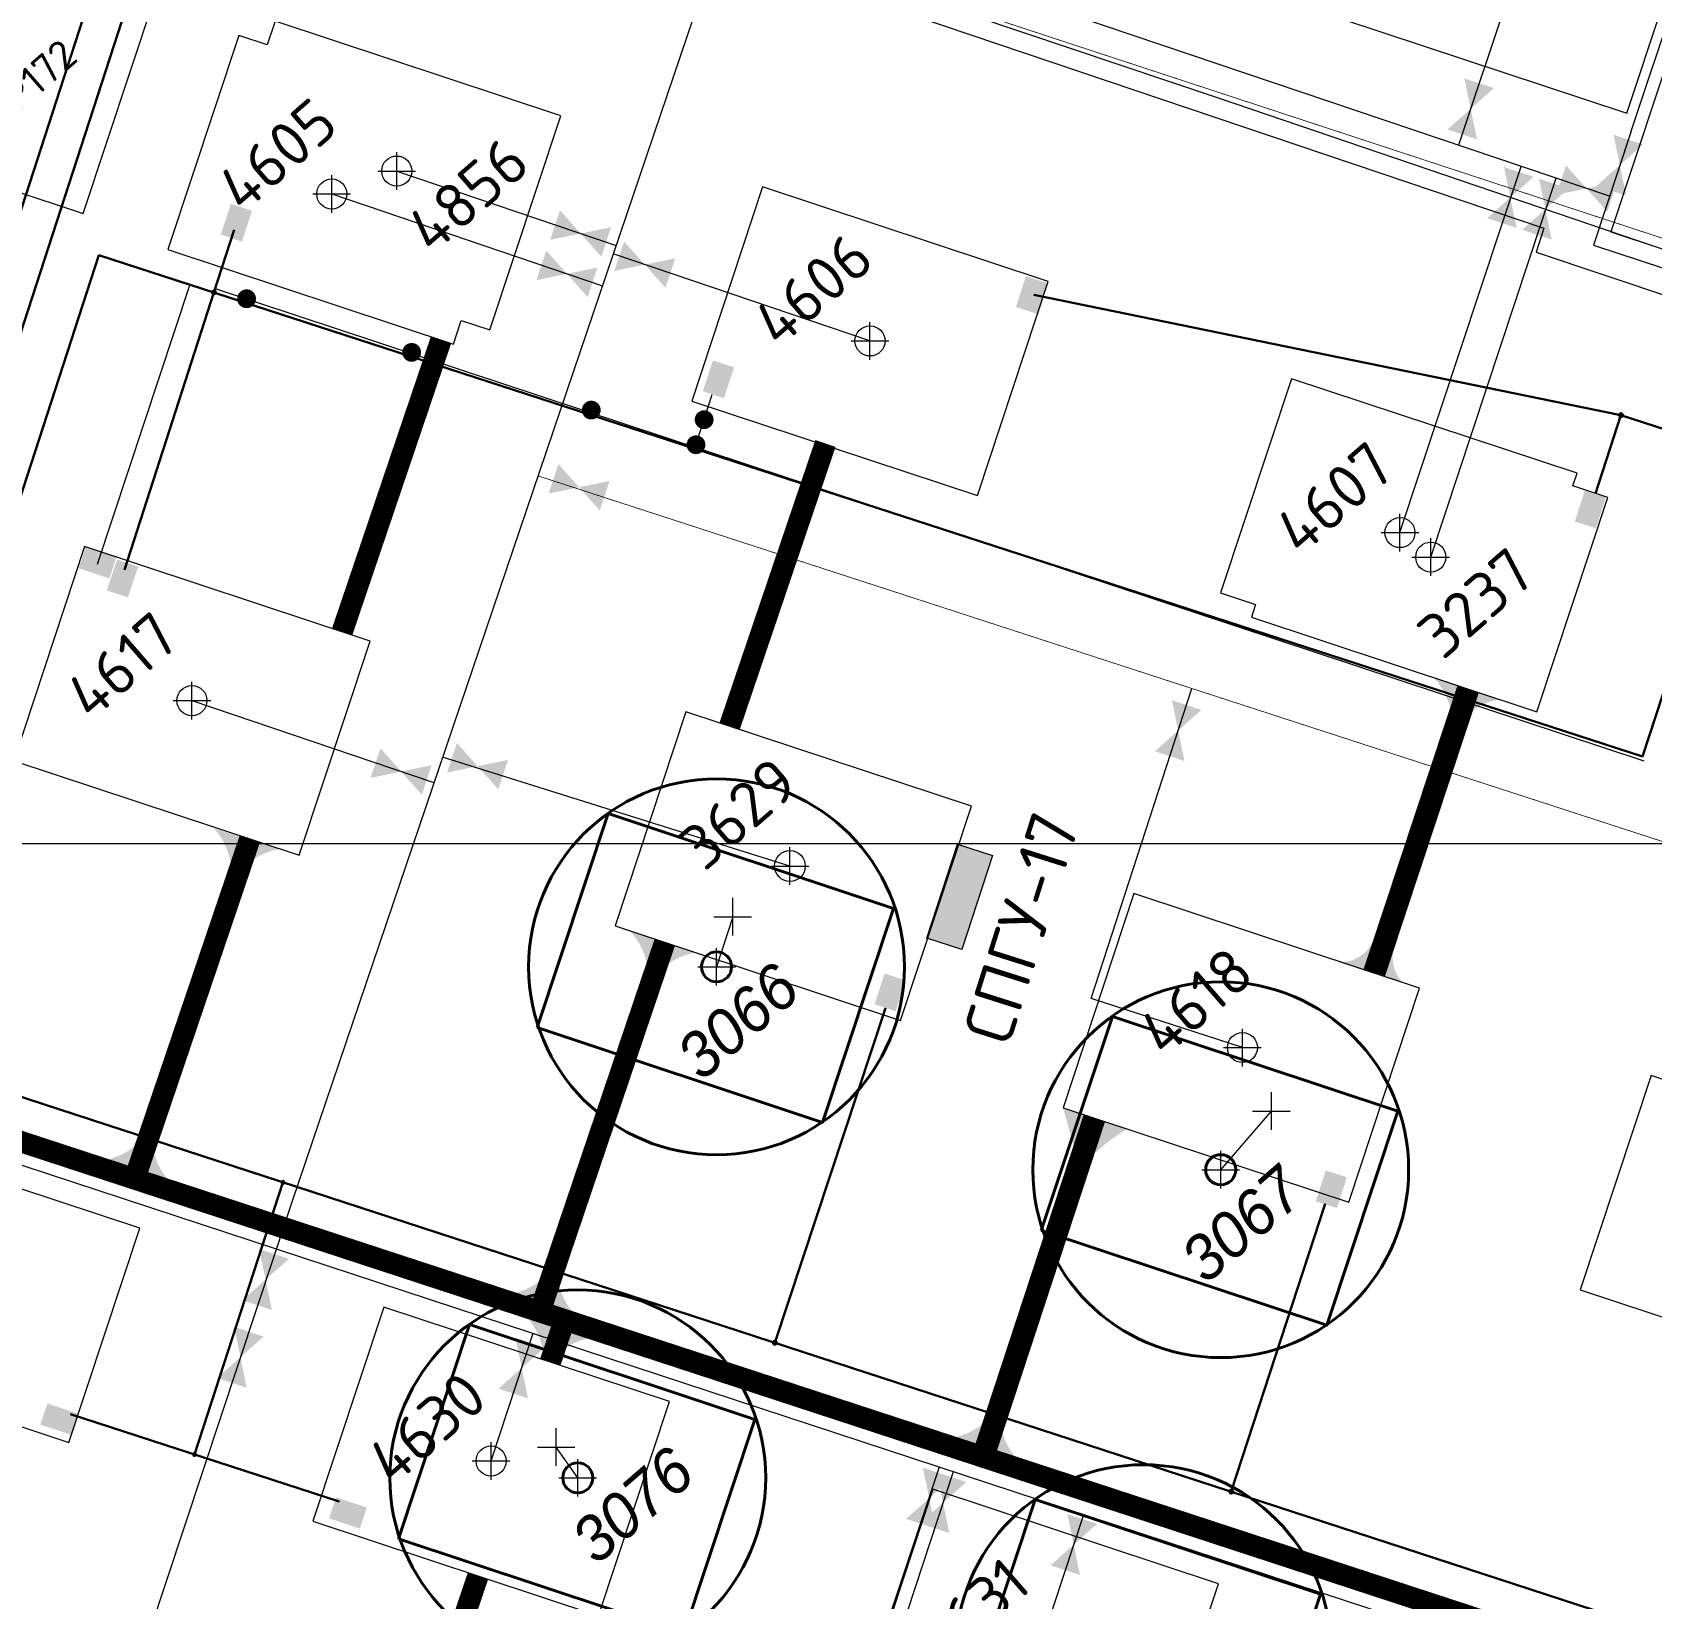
# Model space of a CAD drawing. Header units: millimetres. Extents: x 519 to 9564855, y -810 to 5021775.
# Drawn here: x 9544049.6 to 9544480.4, y 4996799.1 to 4997215.8 of the extents above; entities that cross this region are included whole.
import ezdxf

# ---------------------------------------------------------------- set-up
doc = ezdxf.new("R2010")
doc.units = ezdxf.units.MM
doc.header["$LTSCALE"] = 2
doc.header["$MEASUREMENT"] = 0
doc.header["$PDMODE"] = 2
doc.header["$PDSIZE"] = 5
for name, color, linetype in [('160 скважин на 2012 год', 7, 'Continuous'), ('164 скв. на 2011 год (измененные)', 121, 'Continuous'), ('Existing roads', 41, 'Continuous'), ('Gaz', 4, 'Continuous'), ('GRID_PULKOVO', 7, 'Continuous'), ('OilColl&Flowlines', 3, 'Continuous'), ('Stage 12 wells.Text&Frame', 52, 'Continuous'), ('Stage VII wells', 9, 'Continuous'), ('vodovod', 5, 'Continuous'), ('Скважины на 2016 год.', 40, 'Continuous')]:
    doc.layers.add(name, color=color, linetype=linetype)
for name, color, linetype, lineweight in [('160 скважин на 2012 год - Электрика', 192, 'Continuous', 30), ('160 скважин на2012 год.Выкидные линии', 5, 'Continuous', 30), ('Stage 11.Object 2.Frame&Text', 26, 'Continuous', 53), ('Новый водовод', 5, 'g_122_vpr', 30), ('Скважины на 2026', 222, 'Continuous', 50), ('Скважины на 2026 доп.', 222, 'Continuous', 50), ('Электро', 1, 'Continuous', 30), ('Электроснаб', 1, 'Continuous', 18), ('Электроснабжене', 1, 'Continuous', 18)]:
    doc.layers.add(name, color=color, linetype=linetype, lineweight=lineweight)
doc.styles.add('92051501$0$STANDARD', font='simplex.shx')
doc.styles.add('Elect', font='isocpeur.ttf')
doc.styles.add('Line_GUGK', font='')
doc.styles.get("Standard").update_dxf_attribs({"font": 'isocpeur.ttf', "width": 0.5})
doc.styles.get('Line_GUGK').set_extended_font_data('Bm431', italic=True)
doc.linetypes.add('g_122_vpr', pattern='A,2,-2,3,-0.6,["Впр",Line_GUGK,S=2,R=0,X=0,Y=-1],-6.4,3,-2,8,-2,8,-2,6', length=45)
doc.linetypes.add('GAS_LINE', pattern='A,0.5,-0.2,["G",92051501$0$STANDARD,S=0.1,R=0,X=-0.1,Y=-0.05],-0.05', length=0.75)
doc.linetypes.add('WTR_LINE', pattern='A,0.5,-0.2,["W",92051501$0$STANDARD,S=0.1,R=0,X=-0.1,Y=-0.05],-0.05', length=0.75)
doc.linetypes.add('ГАЗ_НАД', pattern='A,3.5,-1.5,["Г",Standard,S=1.5,R=0,X=-1.5,Y=-1.5],-1.5,29.5', length=36)

msp = doc.modelspace()

# ---------------------------------------------------------------- hatches: boundary and pattern name
at = {"linetype": 'ByBlock', "lineweight": 0, "ltscale": 80}
msp.add_hatch(color=1, dxfattribs=at).paths.add_polyline_path([(9544295.8007, 4996999.78884), (9544287.53782, 4996974.81652), (9544296.87644, 4996971.78222), (9544305.00465, 4996996.79829)])
at = {"layer": '160 скважин на 2012 год - Электрика', "lineweight": 0, "ltscale": 7.5}
for points in [[(9544227.93369, 4997120.32778), (9544233.54592, 4997118.4708), (9544236.25315, 4997126.65266), (9544230.64092, 4997128.50964)], [(9544063.7056, 4997078.81718), (9544061.84861, 4997073.20494), (9544070.03047, 4997070.49772), (9544071.88745, 4997076.10995)], [(9544053.54117, 4996850.98371), (9544051.68418, 4996845.37148), (9544059.86604, 4996842.66425), (9544061.72303, 4996848.27649)], [(9544130.3461, 4996826.02828), (9544128.48912, 4996820.41605), (9544136.67098, 4996817.70882), (9544138.52796, 4996823.32105)]]:
    msp.add_hatch(color=1, dxfattribs=at).paths.add_polyline_path(points)
at = {"layer": 'Existing roads', "lineweight": 0}
h = msp.add_hatch(color=256, dxfattribs=at)
h.paths.add_polyline_path([(9544428.66057, 4997033.77386), (9544427.07333, 4997034.37062, 0.155118741), (9544422.54068, 4997043.90763), (9544431.09627, 4997041.15449)])
h.paths.add_polyline_path([(9544430.18627, 4997033.20023), (9544428.66057, 4997033.77386), (9544431.09627, 4997041.15449), (9544439.89221, 4997038.32401, 0.161550784)])
h = msp.add_hatch(color=256, dxfattribs=at)
h.paths.add_polyline_path([(9544103.91553, 4996993.89992), (9544102.32829, 4996994.49669, 0.155118741), (9544097.79564, 4997004.0337), (9544106.35124, 4997001.28056)])
h.paths.add_polyline_path([(9544105.44123, 4996993.3263), (9544103.91553, 4996993.89992), (9544106.35124, 4997001.28056), (9544115.14717, 4996998.45007, 0.161550784)])
h = msp.add_hatch(color=256, dxfattribs=at)
h.paths.add_polyline_path([(9544214.76906, 4996966.41559), (9544213.18182, 4996967.01235, 0.155118741), (9544208.64917, 4996976.54936), (9544217.20477, 4996973.79622)])
h.paths.add_polyline_path([(9544216.29476, 4996965.84196), (9544214.76906, 4996966.41559), (9544217.20477, 4996973.79622), (9544226.0007, 4996970.96574, 0.161550784)])
h = msp.add_hatch(color=256, dxfattribs=at)
edge = h.paths.add_edge_path()
edge.add_line((9544414.24257, 4996962.86387), (9544405.68697, 4996965.61702))
edge.add_line((9544405.68697, 4996965.61702), (9544409.12728, 4996972.95553))
edge.add_line((9544409.12728, 4996972.95553), (9544411.64844, 4996971.82528))
edge.add_arc((9544421.25427, 4996969.74979), 9.8275, 167.8077696, 224.4814306)
edge = h.paths.add_edge_path()
edge.add_line((9544406.08342, 4996973.73748), (9544409.12728, 4996972.95553))
edge.add_line((9544409.12728, 4996972.95553), (9544405.68697, 4996965.61702))
edge.add_line((9544405.68697, 4996965.61702), (9544396.89104, 4996968.4475))
edge.add_arc((9544397.61257, 4996977.82548), 9.4057, 265.6004158, 334.2382145)
h = msp.add_hatch(color=256, dxfattribs=at)
edge = h.paths.add_edge_path()
edge.add_line((9544329.45299, 4996918.64091), (9544326.54604, 4996919.60977))
edge.add_arc((9550486.547, 4998616.18654), 6389.36497, 195.304906248, 195.39852874, ccw=False)
edge.add_line((9544323.78202, 4996929.6776), (9544332.08454, 4996926.93044))
edge.add_line((9544332.08454, 4996926.93044), (9544329.45299, 4996918.64091))
edge = h.paths.add_edge_path()
edge.add_line((9544332.49788, 4996917.81073), (9544329.45299, 4996918.64091))
edge.add_line((9544329.45299, 4996918.64091), (9544332.08454, 4996926.93044))
edge.add_line((9544332.08454, 4996926.93044), (9544340.85664, 4996924.02791))
edge.add_arc((9544363.98627, 4996884.20344), 46.05397, 120.1475698, 133.1356458)
h = msp.add_hatch(color=256, dxfattribs=at)
h.paths.add_polyline_path([(9544079.89994, 4996920.33103), (9544081.48718, 4996919.73427, 0.155118741), (9544086.01983, 4996910.19726), (9544077.46424, 4996912.9504)])
h.paths.add_polyline_path([(9544078.37424, 4996920.90466), (9544079.89994, 4996920.33103), (9544077.46424, 4996912.9504), (9544068.6683, 4996915.78088, 0.161550784)])
h = msp.add_hatch(color=256, dxfattribs=at)
h.paths.add_polyline_path([(9544187.86001, 4996884.65258), (9544189.44725, 4996884.05581, 0.155118741), (9544193.9799, 4996874.5188), (9544185.4243, 4996877.27194)])
h.paths.add_polyline_path([(9544186.3343, 4996885.2262), (9544187.86001, 4996884.65258), (9544185.4243, 4996877.27194), (9544176.62837, 4996880.10242, 0.161550784)])
h = msp.add_hatch(color=256, dxfattribs=at)
h.paths.add_polyline_path([(9544187.08081, 4996863.97739), (9544185.49358, 4996864.57416, 0.155118741), (9544180.96092, 4996874.11117), (9544189.51652, 4996871.35803)])
h.paths.add_polyline_path([(9544188.60652, 4996863.40377), (9544187.08081, 4996863.97739), (9544189.51652, 4996871.35803), (9544198.31245, 4996868.52755, 0.161550784)])
h = msp.add_hatch(color=256, dxfattribs=at)
h.paths.add_polyline_path([(9544305.44571, 4996846.40638), (9544307.03295, 4996845.80962, 0.155118741), (9544311.56561, 4996836.27261), (9544303.01001, 4996839.02575)])
h.paths.add_polyline_path([(9544303.92001, 4996846.98001), (9544305.44571, 4996846.40638), (9544303.01001, 4996839.02575), (9544294.21407, 4996841.85623, 0.161550784)])
at = {"layer": 'Электро'}
for points in [[(9544099.67256, 4997162.00235), (9544105.28479, 4997160.14537), (9544107.99202, 4997168.32722), (9544102.37979, 4997170.18421)], [(9544069.36222, 4997067.32298), (9544074.97445, 4997065.46599), (9544077.68168, 4997073.64785), (9544072.06945, 4997075.50484)], [(9544273.60386, 4996957.22579), (9544279.2161, 4996955.36881), (9544281.92332, 4996963.55067), (9544276.31109, 4996965.40765)]]:
    msp.add_hatch(color=256, dxfattribs=at).paths.add_polyline_path(points)
at = {"layer": 'Электро', "ltscale": 25}
for points in [[(9544319.49162, 4997149.13612), (9544313.8595, 4997150.93188), (9544311.24152, 4997142.72103), (9544316.87364, 4997140.92527)], [(9544468.20016, 4997092.05749), (9544462.56804, 4997093.85325), (9544459.95007, 4997085.6424), (9544465.58219, 4997083.84664)]]:
    msp.add_hatch(color=256, dxfattribs=at).paths.add_polyline_path(points)
at = {"layer": 'Электро', "ltscale": 7.5}
for points in [[(9544399.27059, 4996911.21026), (9544393.63847, 4996913.00603), (9544391.02049, 4996904.79517), (9544396.65261, 4996902.99941)], [(9544053.5414, 4996850.98441), (9544051.68441, 4996845.37218), (9544059.86627, 4996842.66495), (9544061.72326, 4996848.27718)], [(9544130.34633, 4996826.02898), (9544128.48934, 4996820.41674), (9544136.6712, 4996817.70951), (9544138.52819, 4996823.32175)]]:
    msp.add_hatch(color=256, dxfattribs=at).paths.add_polyline_path(points)
at = {"layer": 'Электроснаб', "lineweight": 0}
for points in [[(9544099.67256, 4997162.00235), (9544105.28479, 4997160.14537), (9544107.99202, 4997168.32722), (9544102.37979, 4997170.18421)], [(9544069.36222, 4997067.32298), (9544074.97445, 4997065.46599), (9544077.68168, 4997073.64785), (9544072.06945, 4997075.50484)], [(9544273.60386, 4996957.22579), (9544279.2161, 4996955.36881), (9544281.92332, 4996963.55067), (9544276.31109, 4996965.40765)]]:
    msp.add_hatch(color=1, dxfattribs=at).paths.add_polyline_path(points)
at = {"layer": 'Электроснаб', "lineweight": 0, "ltscale": 25}
for points in [[(9544319.49162, 4997149.13612), (9544313.8595, 4997150.93188), (9544311.24152, 4997142.72103), (9544316.87364, 4997140.92527)], [(9544468.20016, 4997092.05749), (9544462.56804, 4997093.85325), (9544459.95007, 4997085.6424), (9544465.58219, 4997083.84664)]]:
    msp.add_hatch(color=1, dxfattribs=at).paths.add_polyline_path(points)
at = {"layer": 'Электроснаб', "lineweight": 0, "ltscale": 7.5}
for points in [[(9544399.27059, 4996911.21026), (9544393.63847, 4996913.00603), (9544391.02049, 4996904.79517), (9544396.65261, 4996902.99941)], [(9544053.5414, 4996850.98441), (9544051.68441, 4996845.37218), (9544059.86627, 4996842.66495), (9544061.72326, 4996848.27718)], [(9544130.34633, 4996826.02898), (9544128.48934, 4996820.41674), (9544136.6712, 4996817.70951), (9544138.52819, 4996823.32175)]]:
    msp.add_hatch(color=1, dxfattribs=at).paths.add_polyline_path(points)
at = {"layer": 'Электроснабжене', "lineweight": 0}
for points in [[(9544099.67256, 4997162.00235), (9544105.28479, 4997160.14537), (9544107.99202, 4997168.32722), (9544102.37979, 4997170.18421)], [(9544069.36222, 4997067.32298), (9544074.97445, 4997065.46599), (9544077.68168, 4997073.64785), (9544072.06945, 4997075.50484)], [(9544273.60386, 4996957.22579), (9544279.2161, 4996955.36881), (9544281.92332, 4996963.55067), (9544276.31109, 4996965.40765)]]:
    msp.add_hatch(color=1, dxfattribs=at).paths.add_polyline_path(points)
at = {"layer": 'Электроснабжене', "lineweight": 0, "ltscale": 25}
for points in [[(9544319.49162, 4997149.13612), (9544313.8595, 4997150.93188), (9544311.24152, 4997142.72103), (9544316.87364, 4997140.92527)], [(9544468.20016, 4997092.05749), (9544462.56804, 4997093.85325), (9544459.95007, 4997085.6424), (9544465.58219, 4997083.84664)]]:
    msp.add_hatch(color=1, dxfattribs=at).paths.add_polyline_path(points)
at = {"layer": 'Электроснабжене', "lineweight": 0, "ltscale": 7.5}
for points in [[(9544399.27059, 4996911.21026), (9544393.63847, 4996913.00603), (9544391.02049, 4996904.79517), (9544396.65261, 4996902.99941)], [(9544053.5414, 4996850.98441), (9544051.68441, 4996845.37218), (9544059.86627, 4996842.66495), (9544061.72326, 4996848.27718)], [(9544130.34633, 4996826.02898), (9544128.48934, 4996820.41674), (9544136.6712, 4996817.70951), (9544138.52819, 4996823.32175)]]:
    msp.add_hatch(color=1, dxfattribs=at).paths.add_polyline_path(points)

# ---------------------------------------------------------------- linework, layer by layer
at = {"color": 0, "linetype": 'ByBlock', "lineweight": 0, "ltscale": 80}
msp.add_lwpolyline([(9544287.53782, 4996974.81652), (9544295.66603, 4996999.83259), (9544305.00465, 4996996.79829), (9544296.87644, 4996971.78222)], close=True, dxfattribs=at)
at = {"layer": '160 скважин на 2012 год', "color": 0, "linetype": 'ByBlock', "lineweight": 0, "elevation": 0.00005}
msp.add_lwpolyline([(9544112.05047, 4997212.45565), (9544104.44761, 4997214.9713), (9544085.59218, 4997157.9859), (9544161.5727, 4997132.84532), (9544163.65969, 4997139.15266)], dxfattribs=at)
for points in [[(9544224.99218, 4997117.6859), (9544300.9727, 4997092.54532), (9544319.82814, 4997149.53072), (9544243.84761, 4997174.6713)], [(9544044.59218, 4997021.9859), (9544120.5727, 4996996.84532), (9544139.42814, 4997053.83072), (9544063.44761, 4997078.9713)], [(9543983.29218, 4996865.7859), (9544059.2727, 4996840.64532), (9544078.12814, 4996897.63072), (9544002.14761, 4996922.7713)], [(9544124.19218, 4996819.6859), (9544200.1727, 4996794.54532), (9544219.02814, 4996851.53072), (9544143.04761, 4996876.6713)]]:
    msp.add_lwpolyline(points, close=True, dxfattribs=at)
at = {"layer": '160 скважин на 2012 год', "color": 0, "linetype": 'ByBlock', "lineweight": 0}
for centre in [(9544129.2, 4997172.8), (9544272.4, 4997133.7), (9544092, 4997038), (9544171.6, 4996835.7)]:
    msp.add_circle(centre, 4, dxfattribs=at)
for p in [(9544129.2, 4997172.8), (9544272.4, 4997133.7), (9544092, 4997038)]:
    msp.add_point(p, dxfattribs=at)
at = {"layer": '160 скважин на 2012 год', "color": 0, "linetype": 'ByBlock', "lineweight": 0, "ltscale": 80}
msp.add_point((9544171.6, 4996835.7), dxfattribs=at)
at = {"layer": '160 скважин на 2012 год - Электрика', "color": 1, "lineweight": 0, "ltscale": 7.5}
for p, q in [((9544091.4729, 4997148.69878, 47.36082), (9544066.77627, 4997074.2296)), ((9544098.18299, 4997147.64129), (9544478.27348, 4997021.95302)), ((9544226.10988, 4997106.07532), (9544230.44974, 4997119.43204))]:
    msp.add_line(p, q, dxfattribs=at)
at = {"layer": '160 скважин на 2012 год - Электрика', "color": 1, "lineweight": 0, "ltscale": 7.5, "const_width": 2.5}
for points in [[(9544105.35458, 4997145.3111, 1), (9544107.73222, 4997144.53855, 1)], [(9544149.27384, 4997131.04086, 1), (9544151.65148, 4997130.26832, 1)], [(9544197.06254, 4997115.68666, 1), (9544199.44019, 4997114.91412, 1)], [(9544227.09099, 4997113.13995, 1), (9544229.46863, 4997112.36741, 1)], [(9544224.92106, 4997106.46159, 1), (9544227.2987, 4997105.68905, 1)]]:
    msp.add_lwpolyline(points, format="xyb", close=True, dxfattribs=at)
at = {"layer": '160 скважин на2012 год.Выкидные линии', "color": 3, "linetype": 'ByBlock', "lineweight": 0}
msp.add_lwpolyline([(9544129.2, 4997172.8), (9544201.19689, 4997148.40668)], dxfattribs=at)
at = {"layer": '160 скважин на2012 год.Выкидные линии', "color": 3, "linetype": 'ByBlock', "lineweight": 0, "ltscale": 80}
msp.add_lwpolyline([(9544272.4, 4997133.7), (9544204.05914, 4997156.85462)], dxfattribs=at)
at = {"layer": '164 скв. на 2011 год (измененные)', "color": 0, "linetype": 'ByBlock', "lineweight": 0}
for points in [[(9544397.81565, 4997219.41045), (9544473.79617, 4997194.26987), (9544492.65161, 4997251.25527), (9544416.67108, 4997276.39585)], [(9544323.78202, 4996929.6776), (9544399.76254, 4996904.53702), (9544418.61798, 4996961.52241), (9544342.63745, 4996986.66299)], [(9544270.28202, 4996771.1776), (9544346.26255, 4996746.03702), (9544365.11798, 4996803.02241), (9544289.13745, 4996828.16299)]]:
    msp.add_lwpolyline(points, close=True, dxfattribs=at)
for points in [[(9544459.38865, 4997095.10932), (9544460.51798, 4997098.52241), (9544384.53745, 4997123.66299), (9544365.68202, 4997066.6776), (9544375.01135, 4997063.59069)], [(9544375.01135, 4997063.59069), (9544373.88202, 4997060.1776), (9544449.86255, 4997035.03702), (9544468.71798, 4997092.02241), (9544459.38865, 4997095.10932)], [(9544526.71446, 4996922.88459), (9544480.23745, 4996938.26299), (9544461.38202, 4996881.2776), (9544537.36255, 4996856.13702), (9544542.28554, 4996871.01541)]]:
    msp.add_lwpolyline(points, dxfattribs=at)
for centre in [(9544413.4, 4997082.7), (9544421.6, 4997076.2), (9544371.5, 4996945.7)]:
    msp.add_circle(centre, 4, dxfattribs=at)
for p in [(9544413.4, 4997082.7), (9544421.6, 4997076.2), (9544371.5, 4996945.7)]:
    msp.add_point(p, dxfattribs=at)
at = {"layer": 'Existing roads', "lineweight": 0, "const_width": 5.7, "flags": 128}
for points in [[(9544158.26377, 4997133.94019), (9544131.96587, 4997056.29985)], [(9544260.54914, 4997106.41928), (9544235.05825, 4997031.21788)], [(9543729.41057, 4997024.58201), (9545588.44798, 4996415.33081)], [(9544107.40277, 4997001.20302), (9544076.66239, 4996910.51988)]]:
    msp.add_lwpolyline(points, dxfattribs=at)
at = {"layer": 'Existing roads', "linetype": 'ByBlock', "lineweight": 0, "ltscale": 80, "const_width": 6}
for points in [[(9544406.5504, 4996965.51535), (9544431.55791, 4997041.09369)], [(9544332.09917, 4996926.9256), (9544302.35434, 4996836.38664)]]:
    msp.add_lwpolyline(points, dxfattribs=at)
at = {"layer": 'Existing roads', "lineweight": 0, "const_width": 5.7, "elevation": 0, "flags": 128}
for points in [[(9544217.78195, 4996973.62798), (9544184.45068, 4996875.11456)], [(9544187.3541, 4996862.01108), (9544191.0527, 4996872.94261)], [(9544147.4955, 4996744.20558), (9544168.11633, 4996805.1522)]]:
    msp.add_lwpolyline(points, dxfattribs=at)
at = {"layer": 'Gaz', "linetype": 'GAS_LINE', "lineweight": 0, "ltscale": 0.3}
msp.add_lwpolyline([(9544081.082, 4997288.863), (9544451.698, 4997163.725)], dxfattribs=at)
at = {"layer": 'Gaz', "color": 4, "linetype": 'ГАЗ_НАД', "lineweight": 0, "ltscale": 0.3}
msp.add_lwpolyline([(9544451.698, 4997163.725), (9544449.683, 4997157.286), (9544540.755, 4997126.771), (9544543.073, 4997133.128), (9544727.484, 4997071.313), (9544726.4375, 4997068.191), (9544729.35, 4997067.225), (9544730.592, 4997070.388), (9544799.953, 4997046.69)], dxfattribs=at)
at = {"layer": 'GRID_PULKOVO', "lineweight": 0}
msp.add_line((9533000, 4997000), (9548000, 4997000), dxfattribs=at)
at = {"layer": 'OilColl&Flowlines', "linetype": 'ByBlock', "lineweight": 0}
for p, q in [((9544474.81338, 4997189.25087, 0), (9544708.8979, 4997889.60135, 0)), ((9544469.17014, 4997172.19575, 0), (9543543.78944, 4997484.61418, 0))]:
    msp.add_line(p, q, dxfattribs=at)
at = {"layer": 'OilColl&Flowlines', "lineweight": 0}
for p, q in [((9544235.93568, 4997250.93821, 0), (9544118.66534, 4996904.81483, 0)), ((9543451.83839, 4997110.06803, 0), (9545057.55154, 4996581.9812, 0)), ((9544251.1, 4996994), (9544158.70214, 4997022.98344, 0)), ((9544118.66534, 4996904.81483, 0), (9543928.16382, 4996329.98424, -31.94114))]:
    msp.add_line(p, q, dxfattribs=at)
at = {"layer": 'OilColl&Flowlines', "linetype": 'ByBlock', "lineweight": 0, "ltscale": 200}
for p, q in [((9544445.6, 4997235.6), (9544428.99166, 4997185.76044, 0)), ((9544413.4, 4997082.7), (9544445.65375, 4997180.13514, 0)), ((9544421.6, 4997076.2), (9544454.96483, 4997176.99162, 0)), ((9544092, 4997038), (9544156.39754, 4997016.18142, 0)), ((9544171.6, 4996835.7), (9544182.77461, 4996869.67778, 0)), ((9544318, 4996787.2), (9544329.27907, 4996821.4954, 0))]:
    msp.add_line(p, q, dxfattribs=at)
at = {"layer": 'OilColl&Flowlines', "lineweight": 0, "ltscale": 25}
for p, q in [((9544474.81239, 4997189.24791, 0), (9544464.879, 4997159.22695, 0)), ((9544464.879, 4997159.22695, 0), (9544530.5788, 4997137.48807, 0))]:
    msp.add_line(p, q, dxfattribs=at)
at = {"layer": 'OilColl&Flowlines', "linetype": 'ByBlock', "lineweight": 0, "ltscale": 80}
msp.add_line((9544146.5, 4997178.9), (9544204.83224, 4997159.13641), dxfattribs=at)
at = {"layer": 'OilColl&Flowlines', "lineweight": 0, "ltscale": 40}
for p, q in [((9544331.23321, 4996958.79224), (9544358.0389, 4997041.23644, 0)), ((9544371.5, 4996945.7), (9544331.23321, 4996958.79224)), ((9544201.97239, 4996568.14376, 0), (9544290.94161, 4996834.10382, 0)), ((9544242.72415, 4996675.19595), (9544294.59103, 4996832.9036, 0))]:
    msp.add_line(p, q, dxfattribs=at)
at = {"layer": 'OilColl&Flowlines', "linetype": 'ByBlock', "lineweight": 0, "ltscale": 200, "const_width": 0.2, "elevation": 0}
msp.add_lwpolyline([(9544184.05278, 4997097.80585), (9545238.61167, 4996754.92925)], dxfattribs=at)
at = {"layer": 'OilColl&Flowlines', "lineweight": 0}
for points in [[(9544438.39949, 4997200.95125, 0), (9544432.21947, 4997195.44668, 0), (9544430.54239, 4997203.55102, 0)], [(9544433.89655, 4997187.34234, 0), (9544426.03945, 4997189.94212, 0), (9544432.21947, 4997195.44668, 0)], [(9544478.08998, 4997185.98067, 0), (9544471.90996, 4997180.4761, 0), (9544470.23287, 4997188.58044, 0)], [(9544454.9678, 4997172.57742, 0), (9544457.56758, 4997180.43453, 0), (9544463.07214, 4997174.2545, 0)], [(9544473.58704, 4997172.37176, 0), (9544465.72993, 4997174.97154, 0), (9544471.90996, 4997180.4761, 0)], [(9544448.95128, 4997177.37066), (9544442.77126, 4997171.86609), (9544441.09418, 4997179.97043)], [(9544458.28066, 4997174.28237), (9544452.10063, 4997168.77781), (9544450.42355, 4997176.88215)], [(9544468.57671, 4997168.07448, 0), (9544463.07214, 4997174.2545, 0), (9544471.17648, 4997175.93159, 0)], [(9544444.44834, 4997163.76175), (9544436.59124, 4997166.36152), (9544442.77126, 4997171.86609)], [(9544187.31707, 4997160.60406, 0), (9544189.91685, 4997168.46117, 0), (9544195.42142, 4997162.28114, 0)], [(9544453.77772, 4997160.67347), (9544445.92061, 4997163.27324), (9544452.10063, 4997168.77781)], [(9544200.92598, 4997156.10112, 0), (9544195.42142, 4997162.28114, 0), (9544203.52576, 4997163.95823, 0)], [(9544204.37918, 4997152.32327), (9544206.97896, 4997160.18037), (9544212.48352, 4997154.00035)], [(9544183.68173, 4997149.87433), (9544186.2815, 4997157.73143), (9544191.78607, 4997151.55141)], [(9544217.98809, 4997147.82033), (9544212.48352, 4997154.00035), (9544220.58786, 4997155.67743)], [(9544197.29063, 4997145.37139), (9544191.78607, 4997151.55141), (9544199.89041, 4997153.22849)], [(9544186.90164, 4997093.09224, 0), (9544189.50141, 4997100.94935, 0), (9544195.00598, 4997094.76932, 0)], [(9544200.51055, 4997088.5893, 0), (9544195.00598, 4997094.76932, 0), (9544203.11032, 4997096.44641, 0)], [(9544360.57594, 4997035.53656, 0), (9544354.39592, 4997030.03199, 0), (9544352.71883, 4997038.13633, 0)], [(9544356.073, 4997021.92765, 0), (9544348.21589, 4997024.52742, 0), (9544354.39592, 4997030.03199, 0)], [(9544139.56781, 4997017.46059, 0), (9544142.16758, 4997025.3177, 0), (9544147.67215, 4997019.13767, 0)], [(9544159.90119, 4997018.87412, 0), (9544162.50096, 4997026.73123, 0), (9544168.00553, 4997020.55121, 0)], [(9544173.51009, 4997014.37118, 0), (9544168.00553, 4997020.55121, 0), (9544176.10987, 4997022.22829, 0)], [(9544153.17672, 4997012.95765, 0), (9544147.67215, 4997019.13767, 0), (9544155.77649, 4997020.81476, 0)], [(9544117.78272, 4996889.47403, 0), (9544111.6027, 4996883.96946, 0), (9544109.92562, 4996892.07381, 0)], [(9544113.27978, 4996875.86512, 0), (9544105.42268, 4996878.4649, 0), (9544111.6027, 4996883.96946, 0)], [(9544111.08526, 4996868.79887, 0), (9544104.90524, 4996863.2943, 0), (9544103.22816, 4996871.39864, 0)], [(9544185.92255, 4996865.96291, 0), (9544179.74252, 4996860.45835, 0), (9544178.06544, 4996868.56269, 0)], [(9544106.58232, 4996855.18996, 0), (9544098.72522, 4996857.78973, 0), (9544104.90524, 4996863.2943, 0)], [(9544181.41961, 4996852.35401, 0), (9544173.5625, 4996854.95378, 0), (9544179.74252, 4996860.45835, 0)], [(9544294.34488, 4996831.30769, 0), (9544288.16485, 4996825.80312, 0), (9544286.48777, 4996833.90746, 0)], [(9544298.03655, 4996830.09357, 0), (9544291.85653, 4996824.589, 0), (9544290.17944, 4996832.69334, 0)], [(9544289.84194, 4996817.69878, 0), (9544281.98483, 4996820.29855, 0), (9544288.16485, 4996825.80312, 0)], [(9544293.53361, 4996816.48466, 0), (9544285.6765, 4996819.08444, 0), (9544291.85653, 4996824.589, 0)], [(9544332.79386, 4996818.95181, 0), (9544326.61384, 4996813.44725, 0), (9544324.93676, 4996821.55159, 0)], [(9544328.29092, 4996805.3429, 0), (9544320.43382, 4996807.94268, 0), (9544326.61384, 4996813.44725, 0)]]:
    msp.add_solid(points, dxfattribs=at)
at = {"layer": 'Stage 12 wells.Text&Frame', "color": 0, "linetype": 'ByBlock', "lineweight": 0}
msp.add_lwpolyline([(9544163.65969, 4997139.15266), (9544171.26255, 4997136.63701), (9544190.11798, 4997193.62241), (9544114.13745, 4997218.76299), (9544112.05047, 4997212.45565)], dxfattribs=at)
msp.add_circle((9544146.5, 4997178.9), 4, dxfattribs=at)
msp.add_point((9544146.5, 4997178.9), dxfattribs=at)
at = {"layer": 'Stage VII wells', "color": 0, "linetype": 'ByBlock', "lineweight": 0}
for points in [[(9544526.5224, 4997143.88202), (9544551.66298, 4997219.86255), (9544494.67759, 4997238.71798), (9544469.53701, 4997162.73746)], [(9544204.58202, 4996978.0776), (9544280.56255, 4996952.93702), (9544299.41798, 4997009.92241), (9544223.43745, 4997035.06299)]]:
    msp.add_lwpolyline(points, close=True, dxfattribs=at)
msp.add_circle((9544251.1, 4996994), 4.0951, dxfattribs=at)
at = {"layer": 'Stage VII wells', "color": 0, "linetype": 'ByBlock', "lineweight": 0, "ltscale": 80}
msp.add_point((9544251.1, 4996994), dxfattribs=at)
at = {"layer": 'vodovod', "linetype": 'WTR_LINE', "lineweight": 0, "ltscale": 10}
msp.add_lwpolyline([(9544796.524, 4997061.131), (9544670.026, 4997102.939), (9544547.359, 4997146.067), (9544544.834, 4997137.633), (9544528.591, 4997142.698), (9544365.114, 4997198.25995), (9544260.722, 4997233.4), (9544218.484, 4997247.618), (9544209.341, 4997260.719), (9544168.068, 4997275.346), (9544060.378, 4997312.651), (9543880.744, 4997372.42), (9543650.06, 4997449.179), (9543543.805, 4997485.189), (9543546.104, 4997492.963), (9543411.433, 4997536.569), (9543175.092, 4997614.45), (9542807.975, 4997734.002), (9542568.597, 4997809.25), (9542359.736, 4997877.47), (9542268.821, 4997906.893), (9542135.512, 4997951.026), (9542117.78, 4997890.93)], dxfattribs=at)
at = {"layer": 'Новый водовод', "const_width": 0.2}
msp.add_lwpolyline([(9543869.6, 4997362.66), (9544535.81383, 4997143.757), (9544570.49977, 4997160.76742), (9544807.22826, 4997081.96819), (9545000, 4997666.06285)], dxfattribs=at)
at = {"layer": 'Скважины на 2016 год.', "color": 254, "lineweight": 0, "true_color": 0xfeeab9}
msp.add_lwpolyline([(9543987.08202, 4997192.77759), (9544063.06255, 4997167.63701), (9544081.91798, 4997224.62241), (9544005.93745, 4997249.76299)], close=True, dxfattribs=at)
at = {"layer": 'Скважины на 2026', "lineweight": 5}
for p, q in [((9544235.9, 4996980.5), (9544231.58, 4996967.18)), ((9544365.72, 4996913.2), (9544379.2, 4996928.8)), ((9544194.65, 4996831.22), (9544188.9, 4996839.4))]:
    msp.add_line(p, q, dxfattribs=at)
at = {"layer": 'Скважины на 2026 доп.', "linetype": 'ByBlock', "lineweight": 40}
for points in [[(9544183.84036, 4996950.99215), (9544259.76809, 4996925.79334), (9544278.6672, 4996982.73913), (9544202.73947, 4997007.93794)], [(9544317.98683, 4996897.009), (9544393.91455, 4996871.81019), (9544412.81366, 4996928.75599), (9544336.88593, 4996953.9548)], [(9544146.92095, 4996815.02846), (9544222.84868, 4996789.82965), (9544241.74779, 4996846.77545), (9544165.82006, 4996871.97426)], [(9544297.47717, 4996768.51677), (9544373.40489, 4996743.31796), (9544392.304, 4996800.26375), (9544316.37627, 4996825.46257)]]:
    msp.add_lwpolyline(points, close=True, dxfattribs=at)
at = {"layer": 'Скважины на 2026 доп.', "linetype": 'ByBlock', "lineweight": 40, "ltscale": 50}
for centre in [(9544231.58, 4996967.18), (9544365.72, 4996913.2), (9544194.65, 4996831.22), (9544345.21, 4996784.71)]:
    msp.add_circle(centre, 50, dxfattribs=at)
at = {"layer": 'Скважины на 2026 доп.', "linetype": 'ByBlock', "lineweight": 40}
for centre in [(9544231.58, 4996967.18), (9544365.72, 4996913.2), (9544194.65, 4996831.22)]:
    msp.add_circle(centre, 4, dxfattribs=at)
at = {"layer": 'Скважины на 2026 доп.', "linetype": 'ByBlock', "lineweight": 0}
for p in [(9544235.9, 4996980.5), (9544231.58, 4996967.18), (9544379.2, 4996928.8), (9544365.72, 4996913.2), (9544188.9, 4996839.4), (9544194.65, 4996831.22)]:
    msp.add_point(p, dxfattribs=at)
at = {"layer": 'Электро'}
for p, q in [((9543708.77344, 4996096.76494, 47.36082), (9544131.401, 4997397.47885, 47.36082)), ((9544118.80027, 4997391.05845, 47.36082), (9543702.35304, 4996109.36567, 47.36082)), ((9544097.85302, 4997146.62575, 47.36082), (9544103.24782, 4997163.22923)), ((9544067.26781, 4997156.56349, 47.36082), (9543718.4775, 4996083.09727, 47.36082))]:
    msp.add_line(p, q, dxfattribs=at)
at = {"layer": 'Электро', "ltscale": 25}
for p, q in [((9544477.94226, 4997023.12727, 47.36082), (9544067.26831, 4997156.56332, 47.36082)), ((9544315.96191, 4997145.99593), (9544472.19994, 4997113.9498)), ((9544465.42919, 4997093.11001), (9544472.20058, 4997113.95019)), ((9544472.20058, 4997113.95019), (9544966.07687, 4996953.48005)), ((9544477.94226, 4997023.12727, 47.36082), (9544504.17816, 4997103.55945))]:
    msp.add_line(p, q, dxfattribs=at)
at = {"layer": 'Электро', "ltscale": 7.5}
for p, q in [((9544097.85302, 4997146.62575, 47.36082), (9544074.0919, 4997072.78792, 0)), ((9544276.54035, 4996956.19222, 0), (9544247.07697, 4996867.1472, 0)), ((9543999.4679, 4996947.89681, 0), (9544554.12158, 4996767.01463, 0)), ((9544116.21361, 4996909.82478, 0), (9544092.67908, 4996837.45231, 0)), ((9544393.49616, 4996904.11647), (9544368.5235, 4996827.54078, 0)), ((9544059.65434, 4996848.18193, 0), (9544131.21031, 4996824.93198, 0))]:
    msp.add_line(p, q, dxfattribs=at)
at = {"layer": 'Электро'}
for centre, start, end in [((9544097.85302, 4997146.62575, 47.36082), 161.9999999, 341.9999999), ((9544097.85302, 4997146.62575, 47.36082), 161.9999999, 341.9999999), ((9544097.85302, 4997146.62575, 47.36082), 161.9999999, 341.9999999), ((9544097.85302, 4997146.62575, 47.36082), 341.9999999, 161.9999999), ((9544097.85302, 4997146.62575, 47.36082), 341.9999999, 161.9999999), ((9544097.85302, 4997146.62575, 47.36082), 341.9999999, 161.9999999), ((9544472.19994, 4997113.9498), 162, 342), ((9544472.19994, 4997113.9498), 342, 162), ((9544247.07945, 4996867.15291, 0), 162, 342), ((9544247.07945, 4996867.15291, 0), 342, 162), ((9544368.52599, 4996827.54649, 0), 162, 342), ((9544368.52599, 4996827.54649, 0), 342, 162)]:
    msp.add_arc(centre, 0.5, start, end, dxfattribs=at)
at = {"layer": 'Электроснаб', "color": 1, "linetype": 'ByBlock', "lineweight": 0}
for p, q in [((9543708.77344, 4996096.76494, 47.36082), (9544131.401, 4997397.47885, 47.36082)), ((9544118.80027, 4997391.05845, 47.36082), (9543702.35304, 4996109.36567, 47.36082)), ((9544067.26781, 4997156.56349, 47.36082), (9543718.4775, 4996083.09727, 47.36082))]:
    msp.add_line(p, q, dxfattribs=at)
at = {"layer": 'Электроснаб', "color": 1, "lineweight": 0}
msp.add_line((9544097.85302, 4997146.62575, 47.36082), (9544103.24782, 4997163.22923), dxfattribs=at)
at = {"layer": 'Электроснаб', "color": 1, "lineweight": 0, "ltscale": 25}
for p, q in [((9544477.94226, 4997023.12727, 47.36082), (9544067.26831, 4997156.56332, 47.36082)), ((9544315.96191, 4997145.99593), (9544472.19994, 4997113.9498)), ((9544465.42919, 4997093.11001), (9544472.20058, 4997113.95019)), ((9544477.94226, 4997023.12727, 47.36082), (9544504.17816, 4997103.55945))]:
    msp.add_line(p, q, dxfattribs=at)
at = {"layer": 'Электроснаб', "color": 1, "lineweight": 0, "ltscale": 7.5}
for p, q in [((9544097.85302, 4997146.62575, 47.36082), (9544074.0919, 4997072.78792, 0)), ((9544276.54035, 4996956.19222, 0), (9544247.07697, 4996867.1472, 0)), ((9543999.4679, 4996947.89681, 0), (9544554.12158, 4996767.01463, 0)), ((9544116.21361, 4996909.82478, 0), (9544092.67908, 4996837.45231, 0)), ((9544393.49616, 4996904.11647), (9544368.5235, 4996827.54078, 0)), ((9544059.65457, 4996848.18262, 0), (9544131.21053, 4996824.93268, 0))]:
    msp.add_line(p, q, dxfattribs=at)
at = {"layer": 'Электроснаб', "color": 1, "lineweight": 0}
for centre, start, end in [((9544097.85302, 4997146.62575, 47.36082), 161.9999999, 341.9999999), ((9544097.85302, 4997146.62575, 47.36082), 161.9999999, 341.9999999), ((9544097.85302, 4997146.62575, 47.36082), 161.9999999, 341.9999999), ((9544097.85302, 4997146.62575, 47.36082), 341.9999999, 161.9999999), ((9544097.85302, 4997146.62575, 47.36082), 341.9999999, 161.9999999), ((9544097.85302, 4997146.62575, 47.36082), 341.9999999, 161.9999999), ((9544472.19994, 4997113.9498), 162, 342), ((9544472.19994, 4997113.9498), 342, 162), ((9544116.21587, 4996909.82979, 0), 161.9999999, 341.9999999), ((9544116.21587, 4996909.82979, 0), 341.9999999, 161.9999999), ((9544247.07945, 4996867.15291, 0), 162, 342), ((9544247.07945, 4996867.15291, 0), 342, 162), ((9544092.6971, 4996837.44645, 0), 162.0000001, 342.0000001), ((9544092.6971, 4996837.44645, 0), 342.0000001, 162.0000001), ((9544368.52599, 4996827.54649, 0), 162, 342), ((9544368.52599, 4996827.54649, 0), 342, 162)]:
    msp.add_arc(centre, 0.5, start, end, dxfattribs=at)
at = {"layer": 'Электроснабжене', "color": 1, "linetype": 'ByBlock', "lineweight": 0}
for p, q in [((9543708.77344, 4996096.76494, 47.36082), (9544131.401, 4997397.47885, 47.36082)), ((9544118.80027, 4997391.05845, 47.36082), (9543702.35304, 4996109.36567, 47.36082)), ((9544067.26781, 4997156.56349, 47.36082), (9543718.4775, 4996083.09727, 47.36082))]:
    msp.add_line(p, q, dxfattribs=at)
at = {"layer": 'Электроснабжене', "color": 1, "lineweight": 0}
msp.add_line((9544097.85302, 4997146.62575, 47.36082), (9544103.24782, 4997163.22923), dxfattribs=at)
at = {"layer": 'Электроснабжене', "color": 1, "lineweight": 0, "ltscale": 25}
for p, q in [((9544477.94226, 4997023.12727, 47.36082), (9544067.26831, 4997156.56332, 47.36082)), ((9544315.96191, 4997145.99593), (9544472.19994, 4997113.9498)), ((9544465.42919, 4997093.11001), (9544472.20058, 4997113.95019)), ((9544477.94226, 4997023.12727, 47.36082), (9544504.17816, 4997103.55945))]:
    msp.add_line(p, q, dxfattribs=at)
at = {"layer": 'Электроснабжене', "color": 1, "lineweight": 0, "ltscale": 7.5}
for p, q in [((9544097.85302, 4997146.62575, 47.36082), (9544074.0919, 4997072.78792, 0)), ((9544276.54035, 4996956.19222, 0), (9544247.07697, 4996867.1472, 0)), ((9543999.4679, 4996947.89681, 0), (9544554.12158, 4996767.01463, 0)), ((9544393.49616, 4996904.11647), (9544368.5235, 4996827.54078, 0))]:
    msp.add_line(p, q, dxfattribs=at)
at = {"layer": 'Электроснабжене', "color": 1, "lineweight": 0}
for centre, start, end in [((9544097.85302, 4997146.62575, 47.36082), 161.9999999, 341.9999999), ((9544097.85302, 4997146.62575, 47.36082), 161.9999999, 341.9999999), ((9544097.85302, 4997146.62575, 47.36082), 161.9999999, 341.9999999), ((9544097.85302, 4997146.62575, 47.36082), 341.9999999, 161.9999999), ((9544097.85302, 4997146.62575, 47.36082), 341.9999999, 161.9999999), ((9544097.85302, 4997146.62575, 47.36082), 341.9999999, 161.9999999), ((9544472.19994, 4997113.9498), 162, 342), ((9544472.19994, 4997113.9498), 342, 162), ((9544247.07945, 4996867.15291, 0), 162, 342), ((9544247.07945, 4996867.15291, 0), 342, 162), ((9544368.52599, 4996827.54649, 0), 162, 342), ((9544368.52599, 4996827.54649, 0), 342, 162)]:
    msp.add_arc(centre, 0.5, start, end, dxfattribs=at)

# ---------------------------------------------------------------- texts
at = {"layer": '160 скважин на 2012 год', "color": 0, "linetype": 'ByBlock', "lineweight": 0, "style": 'Elect'}
for s, p in [('4605', (9544105.51098, 4997167.32316)), ('4606', (9544248.09686, 4997131.48922)), ('4617', (9544065.16075, 4997032.31012)), ('4630', (9544145.42833, 4996828.67924))]:
    msp.add_text(s, height=12, rotation=41, dxfattribs=at).set_placement(p)
at = {"layer": '164 скв. на 2011 год (измененные)', "color": 0, "linetype": 'ByBlock', "lineweight": 0, "style": 'Elect'}
for s, p in [('4607', (9544386.89686, 4997076.14126)), ('3237', (9544424.86449, 4997048.48945)), ('4618', (9544350.66515, 4996942.71482)), ('4631', (9544291.57212, 4996780.60254))]:
    msp.add_text(s, height=12, rotation=41, dxfattribs=at).set_placement(p)
at = {"layer": 'Stage 11.Object 2.Frame&Text', "color": 5, "lineweight": 0, "style": 'Elect'}
msp.add_text('CПГУ-17', height=13.005167, rotation=72.3625988, dxfattribs=at).set_placement((9544309.28163, 4996945.38401, 0.111))
at = {"layer": 'Stage 12 wells.Text&Frame', "color": 0, "linetype": 'ByBlock', "lineweight": 0, "style": 'Elect'}
msp.add_text('4856', height=12, rotation=41, dxfattribs=at).set_placement((9544155.8703, 4997156.37889))
at = {"layer": 'Stage VII wells', "color": 0, "linetype": 'ByBlock', "lineweight": 0, "style": 'Elect'}
msp.add_text('3629', height=12, rotation=41, dxfattribs=at).set_placement((9544228.36564, 4996992.25287))
at = {"layer": 'Скважины на 2016 год.', "color": 254, "lineweight": 0, "true_color": 0xfeeab9, "style": 'Elect'}
msp.add_text('ADP172', height=8, rotation=41, dxfattribs=at).set_placement((9544035.12856, 4997185.03733))
at = {"layer": 'Скважины на 2026 доп.', "linetype": 'ByBlock', "lineweight": 0, "style": 'Line_GUGK'}
for s, p in [('3066', (9544227.63485, 4996936.45768)), ('3067', (9544361.78131, 4996882.47454)), ('3076', (9544199.63218, 4996807.73689))]:
    msp.add_text(s, height=12, rotation=41, dxfattribs=at).set_placement(p)

doc.saveas('drawing.dxf')
